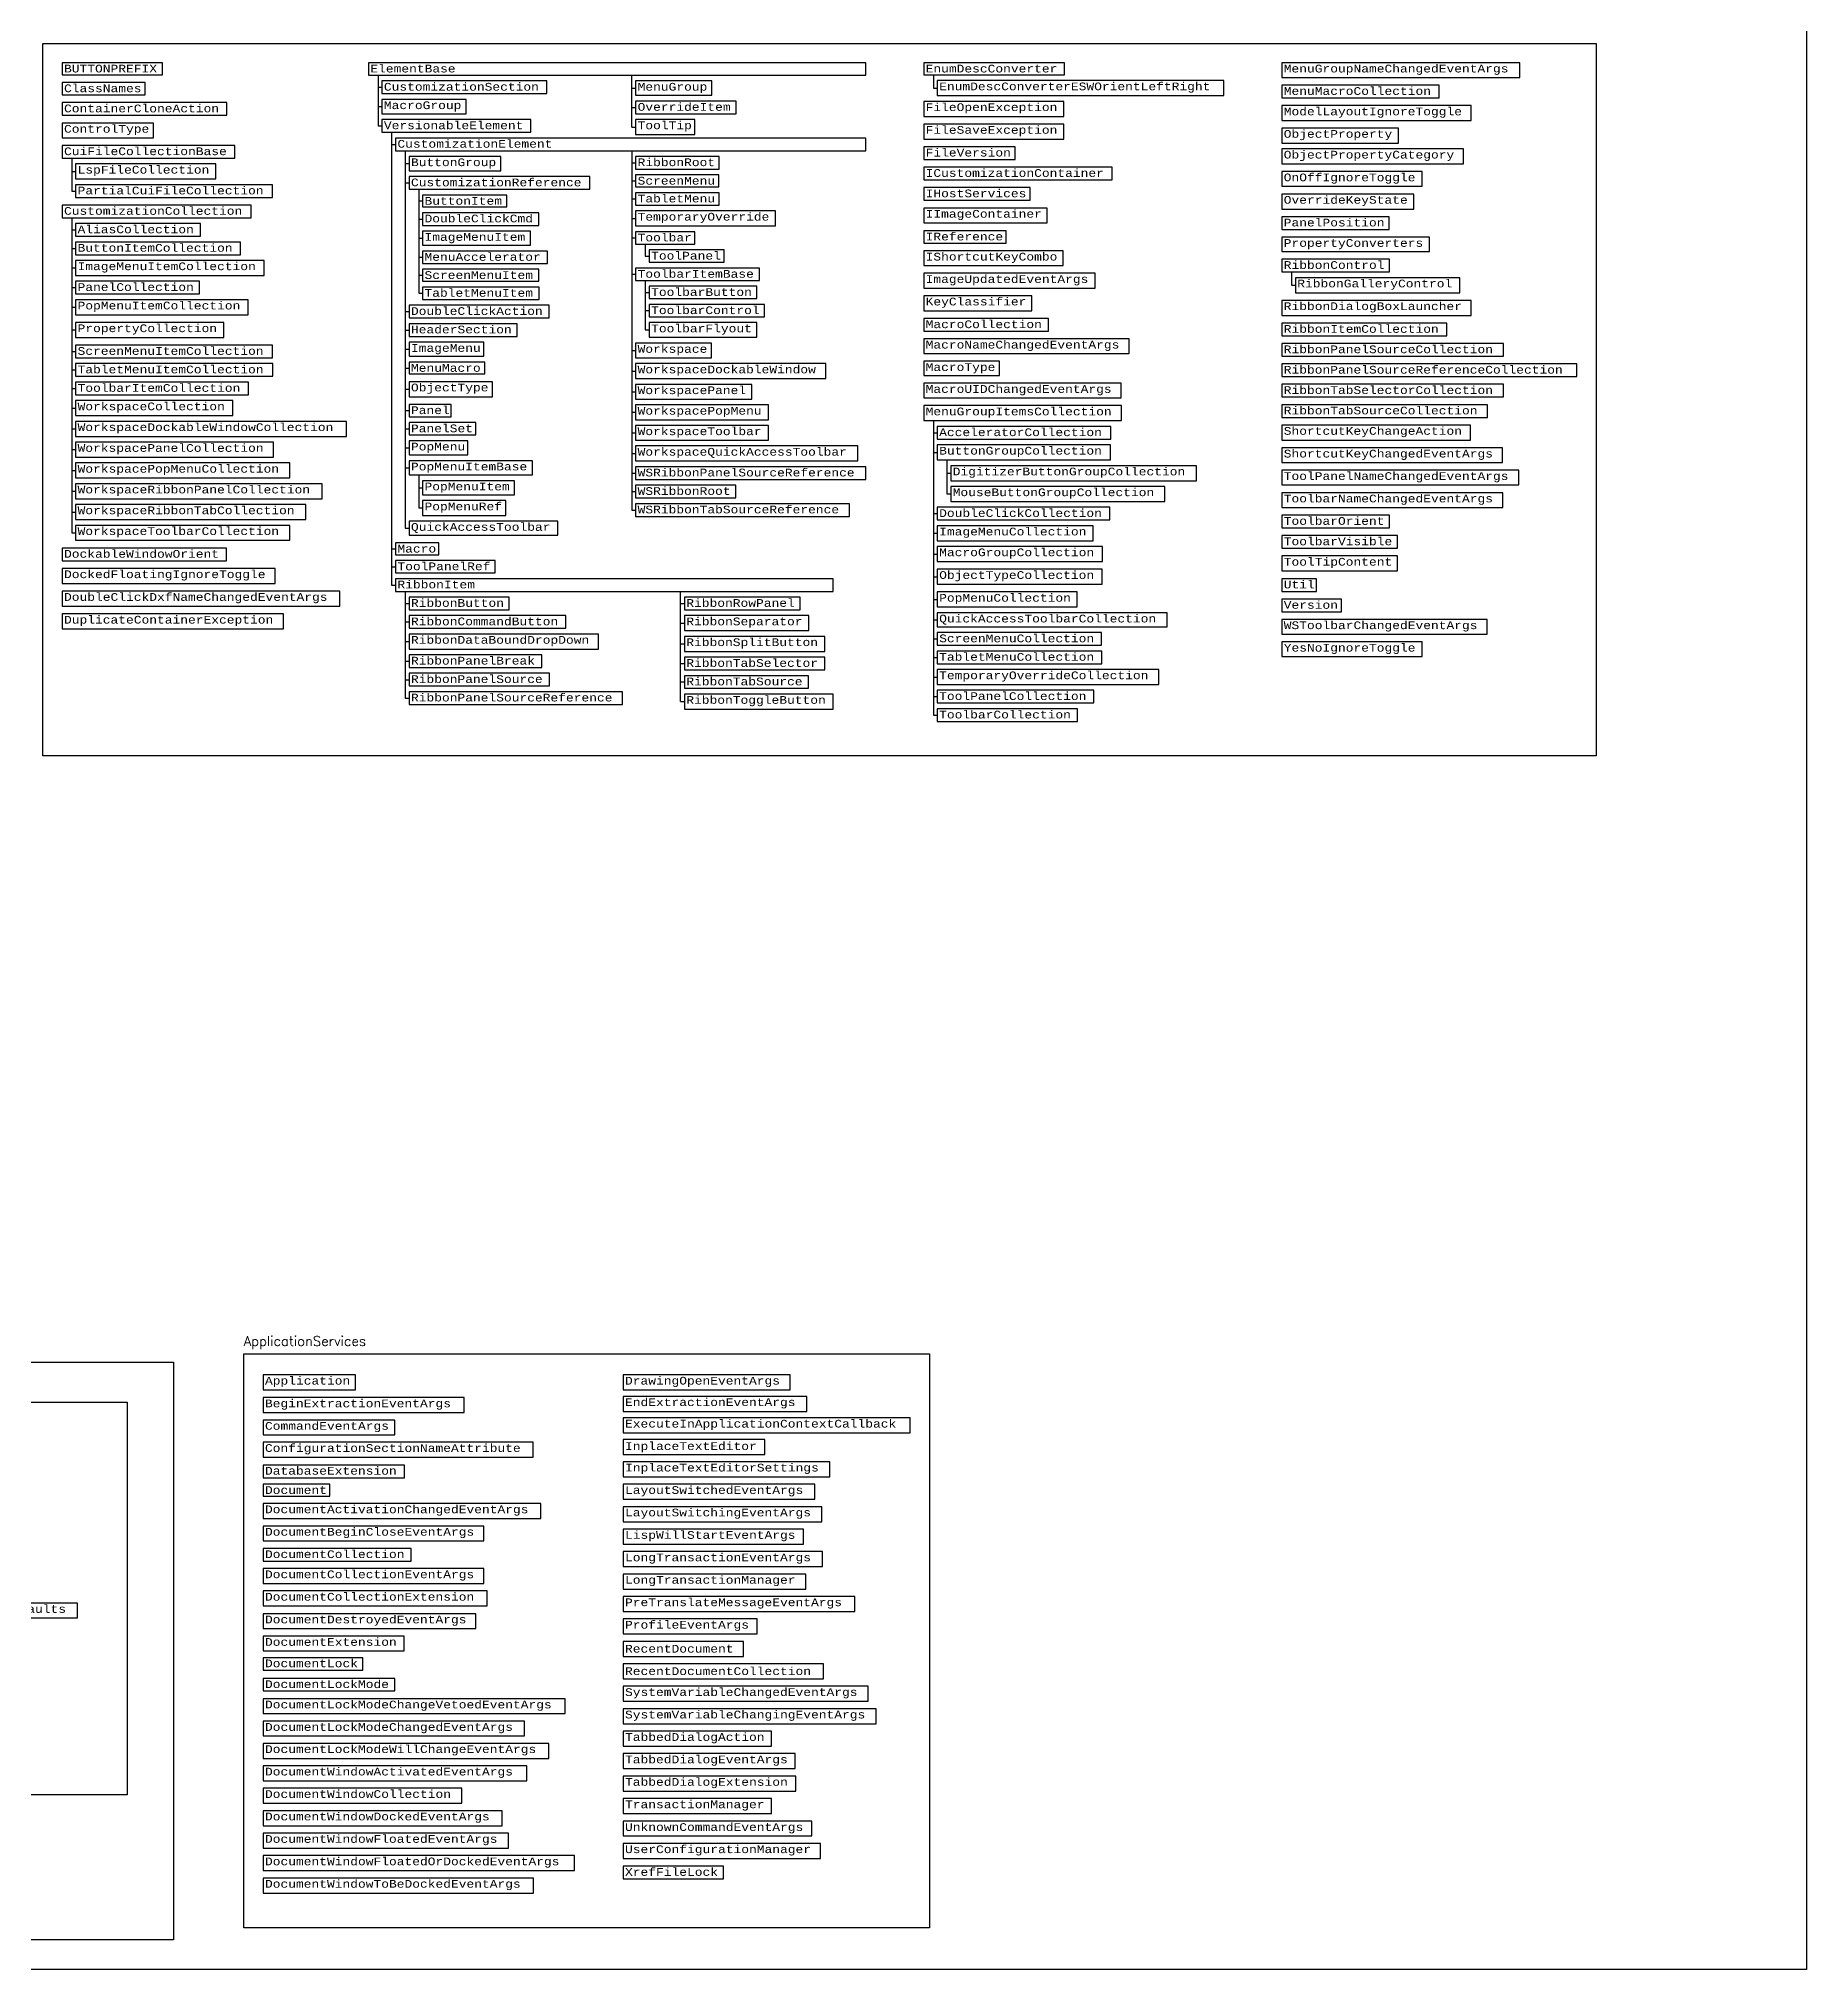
# Model space of a CAD drawing. Header units: inches. Extents: x 349 to 921, y -346 to 10.
# Drawn here: x 829.5 to 920.9, y -185.2 to -85.4 of the extents above; entities that cross this region are included whole.
import ezdxf

# ---------------------------------------------------------------- set-up
doc = ezdxf.new("R2010")
doc.units = ezdxf.units.IN
doc.header["$MEASUREMENT"] = 0
for name, color, linetype in [('Managed classes', 3, 'Continuous'), ('ObjectARX 2009 Managed classes', 7, 'Continuous'), ('ObjectARX 2010 Managed classes', 7, 'Continuous')]:
    doc.layers.add(name, color=color, linetype=linetype)
doc.styles.add('Categories', font='romanc.shx', dxfattribs={"height": 0.5})
doc.styles.add('PureManaged', font='cour.ttf', dxfattribs={"height": 0.4})
doc.styles.get("Standard").update_dxf_attribs({"font": 'cour.ttf'})

msp = doc.modelspace()

# ---------------------------------------------------------------- linework, layer by layer
for p, q in [((847.067, -87.263), (847.067, -89.887)), ((860.189, -89.947), (860.189, -87.263)), ((875.787, -87.244), (875.787, -87.931)), ((847.067, -87.891), (847.267, -87.891)), ((860.189, -87.934), (860.389, -87.934)), ((875.787, -87.931), (875.987, -87.931)), ((847.067, -88.889), (847.267, -88.889)), ((860.189, -88.932), (860.389, -88.932)), ((847.067, -89.887), (847.267, -89.887)), ((847.767, -90.214), (847.767, -113.633)), ((847.767, -90.841), (847.967, -90.841)), ((860.189, -89.947), (860.389, -89.947)), ((831.223, -91.554), (831.223, -93.257)), ((848.467, -91.169), (848.467, -110.692)), ((848.467, -91.839), (848.667, -91.839)), ((860.189, -91.169), (860.189, -109.754)), ((860.189, -91.796), (860.389, -91.796)), ((831.223, -92.242), (831.423, -92.242)), ((848.467, -92.837), (848.667, -92.837)), ((860.189, -92.734), (860.389, -92.734)), ((831.223, -93.257), (831.423, -93.257)), ((849.167, -93.165), (849.167, -98.544)), ((849.167, -93.77), (849.367, -93.77)), ((860.189, -93.664), (860.389, -93.664)), ((831.223, -94.639), (831.223, -110.933)), ((849.167, -94.703), (849.367, -94.703)), ((860.189, -94.672), (860.389, -94.672)), ((831.223, -95.266), (831.423, -95.266)), ((849.167, -95.697), (849.367, -95.697)), ((860.189, -95.68), (860.389, -95.68)), ((831.223, -96.221), (831.423, -96.221)), ((849.167, -96.683), (849.367, -96.683)), ((860.889, -96), (860.889, -96.62)), ((860.889, -96.62), (861.089, -96.62)), ((831.223, -97.236), (831.423, -97.236)), ((849.167, -97.613), (849.367, -97.613)), ((860.189, -97.56), (860.389, -97.56)), ((894.309, -97.438), (894.309, -98.125)), ((831.223, -98.251), (831.423, -98.251)), ((849.167, -98.544), (849.367, -98.544)), ((860.889, -97.881), (860.889, -100.442)), ((860.889, -98.501), (861.089, -98.501)), ((894.309, -98.125), (894.509, -98.125)), ((831.223, -99.266), (831.423, -99.266)), ((848.467, -99.491), (848.667, -99.491)), ((860.889, -99.441), (861.089, -99.441)), ((831.223, -100.442), (831.423, -100.442)), ((848.467, -100.446), (848.667, -100.446)), ((860.889, -100.442), (861.089, -100.442)), ((831.223, -101.557), (831.423, -101.557)), ((848.467, -101.439), (848.667, -101.439)), ((860.189, -101.503), (860.389, -101.503)), ((831.223, -102.511), (831.423, -102.511)), ((848.467, -102.411), (848.667, -102.411)), ((860.189, -102.571), (860.389, -102.571)), ((831.223, -103.466), (831.423, -103.466)), ((848.467, -103.504), (848.667, -103.504)), ((848.467, -103.504), (848.667, -103.504)), ((860.189, -103.639), (860.389, -103.639)), ((831.223, -104.481), (831.423, -104.481)), ((848.467, -104.612), (848.667, -104.612)), ((860.189, -104.7), (860.389, -104.7)), ((831.223, -105.557), (831.423, -105.557)), ((848.467, -105.552), (848.667, -105.552)), ((860.189, -105.761), (860.389, -105.761)), ((875.787, -105.131), (875.787, -120.36)), ((875.787, -105.758), (875.987, -105.758)), ((831.223, -106.632), (831.423, -106.632)), ((848.467, -106.538), (848.667, -106.538)), ((860.189, -106.83), (860.389, -106.83)), ((875.787, -106.773), (875.987, -106.773)), ((831.223, -107.707), (831.423, -107.707)), ((848.467, -107.57), (848.667, -107.57)), ((860.189, -107.845), (860.389, -107.845)), ((876.487, -107.161), (876.487, -108.924)), ((831.223, -108.783), (831.423, -108.783)), ((849.167, -107.936), (849.167, -109.649)), ((849.167, -108.602), (849.367, -108.602)), ((860.189, -108.799), (860.389, -108.799)), ((876.487, -107.849), (876.687, -107.849)), ((849.167, -109.649), (849.367, -109.649)), ((860.189, -109.754), (860.389, -109.754)), ((876.487, -108.924), (876.687, -108.924)), ((831.223, -109.858), (831.423, -109.858)), ((848.467, -110.692), (848.667, -110.692)), ((875.787, -109.939), (875.987, -109.939)), ((831.223, -110.933), (831.423, -110.933)), ((847.767, -111.76), (847.967, -111.76)), ((875.787, -110.954), (875.987, -110.954)), ((847.767, -112.686), (847.967, -112.686)), ((875.787, -112.03), (875.987, -112.03)), ((847.767, -113.633), (847.967, -113.633)), ((875.787, -113.205), (875.987, -113.205)), ((848.467, -113.961), (848.467, -119.482)), ((848.467, -114.588), (848.667, -114.588)), ((862.708, -119.663), (862.708, -113.961)), ((862.708, -114.588), (862.908, -114.588)), ((875.787, -114.38), (875.987, -114.38)), ((848.467, -115.543), (848.667, -115.543)), ((862.708, -115.603), (862.908, -115.603)), ((875.787, -115.431), (875.987, -115.431)), ((848.467, -116.558), (848.667, -116.558)), ((862.708, -116.679), (862.908, -116.679)), ((875.787, -116.421), (875.987, -116.421)), ((848.467, -117.573), (848.667, -117.573)), ((862.708, -117.694), (862.908, -117.694)), ((875.787, -117.375), (875.987, -117.375)), ((848.467, -118.528), (848.667, -118.528)), ((862.708, -118.648), (862.908, -118.648)), ((875.787, -118.39), (875.987, -118.39)), ((848.467, -119.482), (848.667, -119.482)), ((862.708, -119.663), (862.908, -119.663)), ((875.787, -119.405), (875.987, -119.405)), ((875.787, -120.36), (875.987, -120.36))]:
    msp.add_line(p, q)
for points in [[(636.228, 1.1), (920.942, 1.1), (920.942, -185.231), (636.229, -185.231)], [(829.723, -85.623), (910.065, -85.623), (910.065, -122.459), (829.723, -122.459)], [(830.723, -86.623), (830.723, -87.244), (835.909, -87.244), (835.909, -86.623)], [(846.567, -86.623), (846.567, -87.263), (872.287, -87.263), (872.287, -86.623)], [(875.287, -86.623), (875.287, -87.244), (882.561, -87.244), (882.561, -86.623)], [(893.809, -86.623), (893.809, -87.384), (906.115, -87.384), (906.115, -86.623)], [(830.723, -87.644), (830.723, -88.284), (835.011, -88.284), (835.011, -87.644)], [(847.267, -87.563), (847.267, -88.218), (855.787, -88.218), (855.787, -87.563)], [(860.389, -87.563), (860.389, -88.305), (864.322, -88.305), (864.322, -87.563)], [(875.987, -87.544), (875.987, -88.319), (890.813, -88.319), (890.813, -87.544)], [(893.809, -87.784), (893.809, -88.439), (901.944, -88.439), (901.944, -87.784)], [(830.723, -88.684), (830.723, -89.339), (839.243, -89.339), (839.243, -88.684)], [(847.267, -88.518), (847.267, -89.259), (851.62, -89.259), (851.62, -88.518)], [(860.389, -88.605), (860.389, -89.259), (865.591, -89.259), (865.591, -88.605)], [(875.287, -88.619), (875.287, -89.394), (882.535, -89.394), (882.535, -88.619)], [(893.809, -88.839), (893.809, -89.6), (903.611, -89.6), (903.611, -88.839)], [(830.723, -89.739), (830.723, -90.5), (835.448, -90.5), (835.448, -89.739)], [(847.267, -89.559), (847.267, -90.214), (854.975, -90.214), (854.975, -89.559)], [(860.389, -89.559), (860.389, -90.335), (863.441, -90.335), (863.441, -89.559)], [(875.287, -89.794), (875.287, -90.57), (882.535, -90.57), (882.535, -89.794)], [(847.967, -90.514), (847.967, -91.169), (872.287, -91.169), (872.287, -90.514)], [(893.809, -90), (893.809, -90.775), (899.838, -90.775), (899.838, -90)], [(830.723, -90.9), (830.723, -91.554), (839.649, -91.554), (839.649, -90.9)], [(831.423, -91.854), (831.423, -92.63), (838.682, -92.63), (838.682, -91.854)], [(848.667, -91.469), (848.667, -92.21), (853.419, -92.21), (853.419, -91.469)], [(860.389, -91.469), (860.389, -92.123), (864.711, -92.123), (864.711, -91.469)], [(875.287, -90.97), (875.287, -91.624), (880.014, -91.624), (880.014, -90.97)], [(893.809, -91.075), (893.809, -91.851), (903.199, -91.851), (903.199, -91.075)], [(848.667, -92.51), (848.667, -93.165), (858.014, -93.165), (858.014, -92.51)], [(860.389, -92.423), (860.389, -93.044), (864.688, -93.044), (864.688, -92.423)], [(875.287, -92.024), (875.287, -92.679), (885.033, -92.679), (885.033, -92.024)], [(893.809, -92.251), (893.809, -93.012), (901.062, -93.012), (901.062, -92.251)], [(831.423, -92.93), (831.423, -93.584), (841.606, -93.584), (841.606, -92.93)], [(849.367, -93.465), (849.367, -94.076), (853.734, -94.076), (853.734, -93.465)], [(860.389, -93.344), (860.389, -93.984), (864.702, -93.984), (864.702, -93.344)], [(875.287, -93.079), (875.287, -93.734), (880.8, -93.734), (880.8, -93.079)], [(893.809, -93.412), (893.809, -94.187), (900.642, -94.187), (900.642, -93.412)], [(830.723, -93.984), (830.723, -94.639), (840.503, -94.639), (840.503, -93.984)], [(849.367, -94.376), (849.367, -95.031), (855.384, -95.031), (855.384, -94.376)], [(860.389, -94.284), (860.389, -95.06), (867.629, -95.06), (867.629, -94.284)], [(875.287, -94.134), (875.287, -94.909), (881.672, -94.909), (881.672, -94.134)], [(893.809, -94.587), (893.809, -95.242), (899.37, -95.242), (899.37, -94.587)], [(831.423, -94.939), (831.423, -95.594), (837.88, -95.594), (837.88, -94.939)], [(849.367, -95.331), (849.367, -96.063), (854.946, -96.063), (854.946, -95.331)], [(860.389, -95.36), (860.389, -96), (863.442, -96), (863.442, -95.36)], [(875.287, -95.309), (875.287, -95.95), (879.556, -95.95), (879.556, -95.309)], [(893.809, -95.642), (893.809, -96.383), (901.44, -96.383), (901.44, -95.642)], [(831.423, -95.894), (831.423, -96.548), (839.957, -96.548), (839.957, -95.894)], [(831.423, -96.848), (831.423, -97.624), (841.169, -97.624), (841.169, -96.848)], [(849.367, -96.363), (849.367, -97.003), (855.822, -97.003), (855.822, -96.363)], [(861.089, -96.3), (861.089, -96.94), (864.958, -96.94), (864.958, -96.3)], [(875.287, -96.35), (875.287, -97.111), (882.502, -97.111), (882.502, -96.35)], [(893.809, -96.783), (893.809, -97.438), (899.378, -97.438), (899.378, -96.783)], [(849.367, -97.303), (849.367, -97.923), (855.382, -97.923), (855.382, -97.303)], [(860.389, -97.24), (860.389, -97.881), (866.789, -97.881), (866.789, -97.24)], [(875.287, -97.511), (875.287, -98.272), (884.162, -98.272), (884.162, -97.511)], [(894.509, -97.738), (894.509, -98.513), (903.019, -98.513), (903.019, -97.738)], [(831.423, -97.924), (831.423, -98.579), (837.824, -98.579), (837.824, -97.924)], [(849.367, -98.223), (849.367, -98.864), (855.396, -98.864), (855.396, -98.223)], [(861.089, -98.181), (861.089, -98.821), (866.662, -98.821), (866.662, -98.181)], [(875.287, -98.672), (875.287, -99.447), (880.879, -99.447), (880.879, -98.672)], [(831.423, -98.879), (831.423, -99.654), (840.345, -99.654), (840.345, -98.879)], [(848.667, -99.164), (848.667, -99.818), (855.916, -99.818), (855.916, -99.164)], [(861.089, -99.121), (861.089, -99.761), (867.059, -99.761), (867.059, -99.121)], [(875.287, -99.847), (875.287, -100.502), (881.741, -100.502), (881.741, -99.847)], [(893.809, -98.913), (893.809, -99.688), (903.603, -99.688), (903.603, -98.913)], [(831.423, -100.054), (831.423, -100.829), (839.085, -100.829), (839.085, -100.054)], [(848.667, -100.118), (848.667, -100.773), (854.253, -100.773), (854.253, -100.118)], [(861.089, -100.061), (861.089, -100.822), (866.652, -100.822), (866.652, -100.061)], [(893.809, -100.088), (893.809, -100.743), (902.342, -100.743), (902.342, -100.088)], [(831.423, -101.229), (831.423, -101.884), (841.604, -101.884), (841.604, -101.229)], [(848.667, -101.073), (848.667, -101.805), (852.531, -101.805), (852.531, -101.073)], [(860.389, -101.122), (860.389, -101.883), (864.304, -101.883), (864.304, -101.122)], [(875.287, -100.902), (875.287, -101.663), (885.912, -101.663), (885.912, -100.902)], [(893.809, -101.143), (893.809, -101.798), (905.283, -101.798), (905.283, -101.143)], [(831.423, -102.184), (831.423, -102.839), (841.618, -102.839), (841.618, -102.184)], [(848.667, -102.105), (848.667, -102.716), (852.591, -102.716), (852.591, -102.105)], [(860.389, -102.183), (860.389, -102.959), (870.221, -102.959), (870.221, -102.183)], [(875.287, -102.063), (875.287, -102.795), (879.206, -102.795), (879.206, -102.063)], [(893.809, -102.198), (893.809, -102.852), (909.065, -102.852), (909.065, -102.198)], [(831.423, -103.139), (831.423, -103.793), (840.358, -103.793), (840.358, -103.139)], [(848.667, -103.116), (848.667, -103.892), (852.979, -103.892), (852.979, -103.116)], [(860.389, -103.259), (860.389, -104.02), (866.395, -104.02), (866.395, -103.259)], [(875.287, -103.195), (875.287, -103.956), (885.492, -103.956), (885.492, -103.195)], [(893.809, -103.252), (893.809, -103.907), (905.283, -103.907), (905.283, -103.252)], [(831.423, -104.093), (831.423, -104.869), (839.554, -104.869), (839.554, -104.093)], [(848.667, -104.292), (848.667, -104.932), (850.844, -104.932), (850.844, -104.292)], [(860.389, -104.32), (860.389, -105.081), (867.259, -105.081), (867.259, -104.32)], [(875.287, -104.356), (875.287, -105.131), (885.523, -105.131), (885.523, -104.356)], [(893.809, -104.307), (893.809, -104.962), (904.443, -104.962), (904.443, -104.307)], [(831.423, -105.169), (831.423, -105.944), (845.436, -105.944), (845.436, -105.169)], [(848.667, -105.232), (848.667, -105.872), (852.118, -105.872), (852.118, -105.232)], [(860.389, -105.381), (860.389, -106.142), (867.26, -106.142), (867.26, -105.381)], [(875.987, -105.431), (875.987, -106.086), (884.964, -106.086), (884.964, -105.431)], [(893.809, -105.362), (893.809, -106.137), (903.569, -106.137), (903.569, -105.362)], [(831.423, -106.244), (831.423, -107.02), (841.654, -107.02), (841.654, -106.244)], [(848.667, -106.172), (848.667, -106.904), (851.708, -106.904), (851.708, -106.172)], [(860.389, -106.442), (860.389, -107.217), (871.882, -107.217), (871.882, -106.442)], [(875.987, -106.386), (875.987, -107.161), (884.941, -107.161), (884.941, -106.386)], [(893.809, -106.537), (893.809, -107.298), (905.219, -107.298), (905.219, -106.537)], [(831.423, -107.32), (831.423, -108.095), (842.495, -108.095), (842.495, -107.32)], [(848.667, -107.204), (848.667, -107.936), (855.055, -107.936), (855.055, -107.204)], [(860.389, -107.517), (860.389, -108.172), (872.287, -108.172), (872.287, -107.517)], [(876.687, -107.461), (876.687, -108.237), (889.398, -108.237), (889.398, -107.461)], [(893.809, -107.698), (893.809, -108.459), (906.074, -108.459), (906.074, -107.698)], [(831.423, -108.395), (831.423, -109.17), (844.175, -109.17), (844.175, -108.395)], [(849.367, -108.236), (849.367, -108.968), (854.123, -108.968), (854.123, -108.236)], [(860.389, -108.472), (860.389, -109.127), (865.568, -109.127), (865.568, -108.472)], [(876.687, -108.537), (876.687, -109.312), (887.763, -109.312), (887.763, -108.537)], [(831.423, -109.47), (831.423, -110.246), (843.335, -110.246), (843.335, -109.47)], [(849.367, -109.268), (849.367, -110.029), (853.668, -110.029), (853.668, -109.268)], [(860.389, -109.427), (860.389, -110.081), (871.447, -110.081), (871.447, -109.427)], [(875.987, -109.612), (875.987, -110.267), (884.916, -110.267), (884.916, -109.612)], [(893.809, -108.859), (893.809, -109.62), (905.234, -109.62), (905.234, -108.859)], [(831.423, -110.546), (831.423, -111.321), (842.495, -111.321), (842.495, -110.546)], [(848.667, -110.329), (848.667, -111.054), (856.355, -111.054), (856.355, -110.329)], [(875.987, -110.567), (875.987, -111.342), (884.052, -111.342), (884.052, -110.567)], [(893.809, -110.02), (893.809, -110.675), (899.372, -110.675), (899.372, -110.02)], [(830.723, -111.721), (830.723, -112.376), (839.223, -112.376), (839.223, -111.721)], [(847.967, -111.454), (847.967, -112.066), (850.21, -112.066), (850.21, -111.454)], [(875.987, -111.642), (875.987, -112.417), (884.542, -112.417), (884.542, -111.642)], [(893.809, -111.075), (893.809, -111.73), (899.788, -111.73), (899.788, -111.075)], [(830.723, -112.776), (830.723, -113.551), (841.74, -113.551), (841.74, -112.776)], [(847.967, -112.366), (847.967, -113.006), (853.121, -113.006), (853.121, -112.366)], [(875.987, -112.817), (875.987, -113.593), (884.515, -113.593), (884.515, -112.817)], [(893.809, -112.13), (893.809, -112.905), (899.792, -112.905), (899.792, -112.13)], [(847.967, -113.306), (847.967, -113.961), (870.6, -113.961), (870.6, -113.306)], [(893.809, -113.305), (893.809, -113.96), (895.598, -113.96), (895.598, -113.305)], [(830.723, -113.951), (830.723, -114.727), (845.084, -114.727), (845.084, -113.951)], [(848.667, -114.261), (848.667, -114.915), (853.839, -114.915), (853.839, -114.261)], [(862.908, -114.261), (862.908, -114.915), (868.897, -114.915), (868.897, -114.261)], [(875.987, -113.993), (875.987, -114.768), (883.228, -114.768), (883.228, -113.993)], [(893.809, -114.36), (893.809, -115.014), (896.904, -115.014), (896.904, -114.36)], [(830.723, -115.127), (830.723, -115.902), (842.174, -115.902), (842.174, -115.127)], [(848.667, -115.215), (848.667, -115.87), (856.78, -115.87), (856.78, -115.215)], [(862.908, -115.215), (862.908, -115.991), (869.341, -115.991), (869.341, -115.215)], [(875.987, -115.068), (875.987, -115.793), (887.876, -115.793), (887.876, -115.068)], [(893.809, -115.414), (893.809, -116.175), (904.43, -116.175), (904.43, -115.414)], [(848.667, -116.17), (848.667, -116.946), (858.461, -116.946), (858.461, -116.17)], [(862.908, -116.291), (862.908, -117.066), (870.18, -117.066), (870.18, -116.291)], [(875.987, -116.093), (875.987, -116.748), (884.487, -116.748), (884.487, -116.093)], [(893.809, -116.575), (893.809, -117.337), (901.064, -117.337), (901.064, -116.575)], [(848.667, -117.246), (848.667, -117.9), (855.54, -117.9), (855.54, -117.246)], [(862.908, -117.366), (862.908, -118.021), (870.181, -118.021), (870.181, -117.366)], [(875.987, -117.048), (875.987, -117.703), (884.501, -117.703), (884.501, -117.048)], [(848.667, -118.2), (848.667, -118.855), (855.926, -118.855), (855.926, -118.2)], [(862.908, -118.321), (862.908, -118.976), (869.326, -118.976), (869.326, -118.321)], [(875.987, -118.003), (875.987, -118.778), (887.442, -118.778), (887.442, -118.003)], [(848.667, -119.155), (848.667, -119.81), (859.708, -119.81), (859.708, -119.155)], [(862.908, -119.276), (862.908, -120.051), (870.6, -120.051), (870.6, -119.276)], [(875.987, -119.078), (875.987, -119.733), (884.081, -119.733), (884.081, -119.078)], [(875.987, -120.033), (875.987, -120.687), (883.241, -120.687), (883.241, -120.033)], [(840.116, -153.393), (875.594, -153.393), (875.594, -183.079), (840.116, -183.079)], [(786.64, -153.823), (836.49, -153.823), (836.49, -183.705), (786.64, -183.705)], [(841.116, -154.485), (841.116, -155.261), (845.892, -155.261), (845.892, -154.485)], [(859.737, -154.485), (859.737, -155.261), (868.385, -155.261), (868.385, -154.485)], [(841.116, -155.661), (841.116, -156.436), (851.524, -156.436), (851.524, -155.661)], [(859.738, -155.596), (859.738, -156.372), (869.234, -156.372), (869.234, -155.596)], [(819.404, -155.888), (834.084, -155.888), (834.084, -176.211), (819.404, -176.211)], [(859.738, -156.708), (859.738, -157.483), (874.594, -157.483), (874.594, -156.708)], [(841.116, -156.822), (841.116, -157.583), (847.925, -157.583), (847.925, -156.822)], [(841.116, -157.968), (841.116, -158.744), (855.085, -158.744), (855.085, -157.968)], [(859.739, -157.819), (859.739, -158.595), (867.072, -158.595), (867.072, -157.819)], [(841.116, -159.145), (841.116, -159.807), (848.424, -159.807), (848.424, -159.145)], [(859.741, -158.98), (859.741, -159.756), (870.433, -159.756), (870.433, -158.98)], [(841.116, -160.142), (841.116, -160.753), (844.574, -160.753), (844.574, -160.142)], [(859.739, -160.141), (859.739, -160.917), (869.655, -160.917), (869.655, -160.141)], [(841.116, -161.139), (841.116, -161.914), (855.477, -161.914), (855.477, -161.139)], [(859.738, -161.302), (859.738, -162.078), (870.012, -162.078), (870.012, -161.302)], [(841.116, -162.3), (841.116, -163.075), (852.536, -163.075), (852.536, -162.3)], [(859.739, -162.463), (859.739, -163.239), (869.069, -163.239), (869.069, -162.463)], [(841.116, -163.458), (841.116, -164.113), (848.785, -164.113), (848.785, -163.458)], [(859.739, -163.624), (859.739, -164.4), (870.06, -164.4), (870.06, -163.624)], [(841.116, -164.499), (841.116, -165.274), (852.536, -165.274), (852.536, -164.499)], [(841.116, -165.66), (841.116, -166.435), (852.705, -166.435), (852.705, -165.66)], [(859.739, -164.785), (859.739, -165.561), (869.185, -165.561), (869.185, -164.785)], [(820.404, -166.292), (820.404, -167.053), (831.519, -167.053), (831.519, -166.292)], [(859.739, -165.946), (859.739, -166.722), (871.727, -166.722), (871.727, -165.946)], [(841.116, -166.835), (841.116, -167.596), (852.116, -167.596), (852.116, -166.835)], [(859.739, -167.107), (859.739, -167.883), (866.669, -167.883), (866.669, -167.107)], [(841.116, -167.996), (841.116, -168.757), (848.413, -168.757), (848.413, -167.996)], [(859.739, -168.268), (859.739, -169.044), (865.961, -169.044), (865.961, -168.268)], [(841.116, -169.124), (841.116, -169.764), (846.285, -169.764), (846.285, -169.124)], [(859.739, -169.429), (859.739, -170.205), (870.096, -170.205), (870.096, -169.429)], [(841.116, -170.181), (841.116, -170.822), (847.931, -170.822), (847.931, -170.181)], [(859.739, -170.591), (859.739, -171.366), (872.41, -171.366), (872.41, -170.591)], [(841.116, -171.233), (841.116, -171.994), (856.738, -171.994), (856.738, -171.233)], [(859.739, -171.752), (859.739, -172.527), (872.831, -172.527), (872.831, -171.752)], [(841.116, -172.394), (841.116, -173.155), (854.637, -173.155), (854.637, -172.394)], [(841.116, -173.541), (841.116, -174.316), (855.898, -174.316), (855.898, -173.541)], [(859.739, -172.913), (859.739, -173.688), (867.413, -173.688), (867.413, -172.913)], [(841.116, -174.702), (841.116, -175.477), (854.765, -175.477), (854.765, -174.702)], [(859.739, -174.074), (859.739, -174.849), (868.643, -174.849), (868.643, -174.074)], [(859.739, -175.235), (859.739, -176.01), (868.674, -176.01), (868.674, -175.235)], [(841.116, -175.863), (841.116, -176.638), (851.399, -176.638), (851.399, -175.863)], [(859.739, -176.396), (859.739, -177.171), (867.414, -177.171), (867.414, -176.396)], [(841.116, -177.024), (841.116, -177.799), (853.492, -177.799), (853.492, -177.024)], [(859.739, -177.571), (859.739, -178.332), (869.504, -178.332), (869.504, -177.571)], [(841.116, -178.185), (841.116, -178.96), (853.81, -178.96), (853.81, -178.185)], [(859.739, -178.718), (859.739, -179.493), (869.956, -179.493), (869.956, -178.718)], [(841.116, -179.346), (841.116, -180.121), (857.226, -180.121), (857.226, -179.346)], [(841.116, -180.507), (841.116, -181.282), (855.109, -181.282), (855.109, -180.507)], [(859.739, -179.893), (859.739, -180.548), (864.934, -180.548), (864.934, -179.893)]]:
    msp.add_lwpolyline(points, close=True)

# ---------------------------------------------------------------- texts
at = {"color": 1, "insert": (840.116, -152.485), "char_height": 0.5, "width": 11.81998, "attachment_point": 1, "style": 'Categories'}
msp.add_mtext('ApplicationServices', dxfattribs=at)
at = {"layer": 'Managed classes', "char_height": 0.4, "attachment_point": 1, "style": 'PureManaged'}
for s, insert in [('{\\Fcourier new|c0;BUTTONPREFIX}', (830.823, -86.723)), ('{\\Fcourier new;ElementBase}', (846.667, -86.723)), ('{\\Fcourier new;EnumDescConverter}', (875.387, -86.723)), ('{\\Fcourier new;MenuGroupNameChangedEventArgs}', (893.909, -86.723)), ('{\\Fcourier new;ClassNames}', (830.823, -87.744)), ('{\\Fcourier new;CustomizationSection}', (847.367, -87.663)), ('{\\Fcourier new;MenuGroup}', (860.489, -87.663)), ('{\\Fcourier new;EnumDescConverterESWOrientLeftRight}', (876.087, -87.644)), ('{\\Fcourier new;MenuMacroCollection}', (893.909, -87.884)), ('{\\Fcourier new;ContainerCloneAction}', (830.823, -88.784)), ('{\\Fcourier new;MacroGroup}', (847.367, -88.618)), ('{\\Fcourier new;OverrideItem}', (860.489, -88.705)), ('{\\Fcourier new;FileOpenException}', (875.387, -88.719)), ('{\\Fcourier new;ControlType}', (830.823, -89.839)), ('{\\Fcourier new;VersionableElement}', (847.367, -89.659)), ('{\\Fcourier new;FileSaveException}', (875.387, -89.894)), ('{\\Fcourier new;ModelLayoutIgnoreToggle}', (893.909, -88.939)), ('{\\Fcourier new;CustomizationElement}', (848.067, -90.614)), ('{\\Fcourier new;CuiFileCollectionBase}', (830.823, -91)), ('{\\Fcourier new;ButtonGroup}', (848.767, -91.569)), ('{\\Fcourier new;FileVersion}', (875.387, -91.07)), ('{\\Fcourier new;LspFileCollection}', (831.523, -91.954)), ('{\\Fcourier new;CustomizationReference}', (848.767, -92.61)), ('{\\Fcourier new;ScreenMenu}', (860.489, -92.523)), ('{\\Fcourier new;ICustomizationContainer}', (875.387, -92.124)), ('{\\Fcourier new;OnOffIgnoreToggle}', (893.909, -92.351)), ('{\\Fcourier new;PartialCuiFileCollection}', (831.523, -93.03)), ('{\\Fcourier new;ButtonItem}', (849.467, -93.565)), ('{\\Fcourier new;TabletMenu}', (860.489, -93.444)), ('{\\Fcourier new;IHostServices}', (875.387, -93.179)), ('{\\Fcourier new;OverrideKeyState}', (893.909, -93.512)), ('{\\Fcourier new;CustomizationCollection}', (830.823, -94.084)), ('{\\Fcourier new;DoubleClickCmd}', (849.467, -94.476)), ('{\\Fcourier new;TemporaryOverride}', (860.489, -94.384)), ('{\\Fcourier new;IImageContainer}', (875.387, -94.234)), ('{\\Fcourier new;PanelPosition}', (893.909, -94.687)), ('{\\Fcourier new;AliasCollection}', (831.523, -95.039)), ('{\\Fcourier new;ImageMenuItem}', (849.467, -95.431)), ('{\\Fcourier new;Toolbar}', (860.489, -95.46)), ('{\\Fcourier new;IReference}', (875.387, -95.409)), ('{\\Fcourier new;PropertyConverters}', (893.909, -95.742)), ('{\\Fcourier new;ButtonItemCollection}', (831.523, -95.994)), ('{\\Fcourier new;MenuAccelerator}', (849.467, -96.463)), ('{\\Fcourier new;ToolPanel}', (861.189, -96.4)), ('{\\Fcourier new;IShortcutKeyCombo}', (875.387, -96.45)), ('{\\Fcourier new;ImageMenuItemCollection}', (831.523, -96.948)), ('{\\Fcourier new;ScreenMenuItem}', (849.467, -97.403)), ('{\\Fcourier new;ToolbarItemBase}', (860.489, -97.34)), ('{\\Fcourier new;ImageUpdatedEventArgs}', (875.387, -97.611)), ('{\\Fcourier new;PanelCollection}', (831.523, -98.024)), ('{\\Fcourier new;TabletMenuItem}', (849.467, -98.323)), ('{\\Fcourier new;ToolbarButton}', (861.189, -98.281)), ('{\\Fcourier new;KeyClassifier}', (875.387, -98.772)), ('{\\Fcourier new;PopMenuItemCollection}', (831.523, -98.979)), ('{\\Fcourier new;DoubleClickAction}', (848.767, -99.264)), ('{\\Fcourier new;ToolbarControl}', (861.189, -99.221)), ('{\\Fcourier new;HeaderSection}', (848.767, -100.218)), ('{\\Fcourier new;ToolbarFlyout}', (861.189, -100.161)), ('{\\Fcourier new;MacroCollection}', (875.387, -99.947)), ('{\\Fcourier new;ScreenMenuItemCollection}', (831.523, -101.329)), ('{\\Fcourier new;ImageMenu}', (848.767, -101.173)), ('{\\Fcourier new;Workspace}', (860.489, -101.222)), ('{\\Fcourier new;MacroNameChangedEventArgs}', (875.387, -101.002)), ('{\\Fcourier new;TabletMenuItemCollection}', (831.523, -102.284)), ('{\\Fcourier new;MenuMacro}', (848.767, -102.205)), ('{\\Fcourier new;WorkspaceDockableWindow}', (860.489, -102.283)), ('{\\Fcourier new;MacroType}', (875.387, -102.163)), ('{\\Fcourier new;ToolbarItemCollection}', (831.523, -103.239)), ('{\\Fcourier new;WorkspacePanel}', (860.489, -103.359)), ('{\\Fcourier new;MacroUIDChangedEventArgs}', (875.387, -103.295)), ('{\\Fcourier new;WorkspaceCollection}', (831.523, -104.193)), ('{\\Fcourier new;Panel}', (848.767, -104.392)), ('{\\Fcourier new;WorkspacePopMenu}', (860.489, -104.42)), ('{\\Fcourier new;MenuGroupItemsCollection}', (875.387, -104.456)), ('{\\Fcourier new;WorkspaceDockableWindowCollection}', (831.523, -105.269)), ('{\\Fcourier new;PanelSet}', (848.767, -105.332)), ('{\\Fcourier new;WorkspaceToolbar}', (860.489, -105.481)), ('{\\Fcourier new;AcceleratorCollection}', (876.087, -105.531)), ('{\\Fcourier new;ShortcutKeyChangeAction}', (893.909, -105.462)), ('{\\Fcourier new;WorkspacePanelCollection}', (831.523, -106.344)), ('{\\Fcourier new;PopMenu}', (848.767, -106.272)), ('{\\Fcourier new;ButtonGroupCollection}', (876.087, -106.486)), ('{\\Fcourier new;ShortcutKeyChangedEventArgs}', (893.909, -106.637)), ('{\\Fcourier new;WorkspacePopMenuCollection}', (831.523, -107.42)), ('{\\Fcourier new;PopMenuItemBase}', (848.767, -107.304)), ('{\\Fcourier new;DigitizerButtonGroupCollection}', (876.787, -107.561)), ('{\\Fcourier new;ToolPanelNameChangedEventArgs}', (893.909, -107.798)), ('{\\Fcourier new;PopMenuItem}', (849.467, -108.336)), ('{\\Fcourier new;MouseButtonGroupCollection}', (876.787, -108.637)), ('{\\Fcourier new;PopMenuRef}', (849.467, -109.368)), ('{\\Fcourier new;DoubleClickCollection}', (876.087, -109.712)), ('{\\Fcourier new;ToolbarNameChangedEventArgs}', (893.909, -108.959)), ('{\\Fcourier new;WorkspaceToolbarCollection}', (831.523, -110.646)), ('{\\Fcourier new;ImageMenuCollection}', (876.087, -110.667)), ('{\\Fcourier new;ToolbarOrient}', (893.909, -110.12)), ('{\\Fcourier new;DockableWindowOrient}', (830.823, -111.821)), ('{\\Fcourier new;Macro}', (848.067, -111.554)), ('{\\Fcourier new;MacroGroupCollection}', (876.087, -111.742)), ('{\\Fcourier new;ToolbarVisible}', (893.909, -111.175)), ('{\\Fcourier new;DockedFloatingIgnoreToggle}', (830.823, -112.876)), ('{\\Fcourier new;ToolPanelRef}', (848.067, -112.466)), ('{\\Fcourier new;Util}', (893.909, -113.405)), ('{\\Fcourier new;DoubleClickDxfNameChangedEventArgs}', (830.823, -114.051)), ('{\\Fcourier new;PopMenuCollection}', (876.087, -114.093)), ('{\\Fcourier new;Version}', (893.909, -114.46)), ('{\\Fcourier new;DuplicateContainerException}', (830.823, -115.227)), ('{\\Fcourier new;WSToolbarChangedEventArgs}', (893.909, -115.514)), ('{\\Fcourier new;ScreenMenuCollection}', (876.087, -116.193)), ('{\\Fcourier new;YesNoIgnoreToggle}', (893.909, -116.675)), ('{\\Fcourier new;TabletMenuCollection}', (876.087, -117.148)), ('{\\Fcourier new;TemporaryOverrideCollection}', (876.087, -118.103)), ('{\\Fcourier new;ToolPanelCollection}', (876.087, -119.178)), ('{\\Fcourier new;ToolbarCollection}', (876.087, -120.133)), ('{\\Fcourier new;Application}', (841.216, -154.585)), ('BeginExtractionEventArgs', (841.216, -155.761)), ('{\\Fcourier new|c0;EndExtractionEventArgs}', (859.838, -155.696)), ('{\\Fcourier new;ExecuteInApplicationContextCallback}', (859.839, -156.808)), ('{\\Fcourier new;CommandEventArgs}', (841.216, -156.922)), ('{\\Fcourier new;ConfigurationSectionNameAttribute}', (841.216, -158.068)), ('{\\Fcourier new|c0;DatabaseExtension}', (841.216, -159.245)), ('{\\Fcourier new;Document}', (841.216, -160.242)), ('{\\Fcourier new;DocumentActivationChangedEventArgs}', (841.216, -161.239)), ('{\\Fcourier new;DocumentBeginCloseEventArgs}', (841.216, -162.4)), ('{\\Fcourier new;LispWillStartEventArgs}', (859.839, -162.563)), ('{\\Fcourier new;DocumentCollection}', (841.216, -163.558)), ('{\\Fcourier new;DocumentCollectionEventArgs}', (841.216, -164.599)), ('{\\Fcourier new;DocumentDestroyedEventArgs}', (841.216, -166.935)), ('{\\Fcourier new|c0;DocumentExtension}', (841.216, -168.096)), ('{\\Fcourier new;DocumentLock}', (841.216, -169.204)), ('{\\Fcourier new;DocumentLockMode}', (841.216, -170.281)), ('{\\Fcourier new;SystemVariableChangedEventArgs}', (859.839, -170.691)), ('{\\Fcourier new;DocumentLockModeChangeVetoedEventArgs}', (841.216, -171.333)), ('{\\Fcourier new;DocumentLockModeChangedEventArgs}', (841.216, -172.494)), ('{\\Fcourier new;SystemVariableChangingEventArgs}', (859.839, -171.852)), ('{\\Fcourier new|c0;DocumentLockModeWillChangeEventArgs}', (841.216, -173.641)), ('{\\Fcourier new;TabbedDialogAction}', (859.839, -173.013)), ('{\\Fcourier new;TabbedDialogEventArgs}', (859.839, -174.174)), ('{\\Fcourier new|c0;DocumentWindowActivatedEventArgs}', (841.216, -174.802)), ('{\\Fcourier new;TabbedDialogExtension}', (859.839, -175.335)), ('{\\Fcourier new;TransactionManager}', (859.839, -176.496)), ('{\\Fcourier new;UnknownCommandEventArgs}', (859.839, -177.671)), ('{\\Fcourier new;UserConfigurationManager}', (859.839, -178.818))]:
    msp.add_mtext(s, dxfattribs=dict(at, insert=insert))
at = {"layer": 'Managed classes', "color": 6, "char_height": 0.4, "attachment_point": 1, "style": 'PureManaged'}
for s, insert in [('{\\Fcourier new|c0;DrawingOpenEventArgs}', (859.837, -154.585)), ('{\\Fcourier new|c0;InplaceTextEditor}', (859.839, -157.969)), ('{\\Fcourier new|c0;InplaceTextEditorSettings}', (859.841, -159.08)), ('{\\Fcourier new|c0;LayoutSwitchedEventArgs}', (859.839, -160.241)), ('{\\Fcourier new|c0;LayoutSwitchingEventArgs}', (859.838, -161.402)), ('{\\Fcourier new|c0;LongTransactionEventArgs}', (859.839, -163.724)), ('{\\Fcourier new|c0;DocumentCollectionExtension}', (841.216, -165.76)), ('{\\Fcourier new|c0;LongTransactionManager}', (859.839, -164.885)), ('{\\Fcourier new|c0;PreTranslateMessageEventArgs}', (859.839, -166.046)), ('{\\Fcourier new|c0;ProfileEventArgs}', (859.839, -167.207)), ('{\\Fcourier new|c0;RecentDocument}', (859.839, -168.447)), ('{\\Fcourier new|c0;RecentDocumentCollection}', (859.839, -169.608)), ('{\\Fcourier new|c0;DocumentWindowCollection}', (841.216, -175.963)), ('{\\Fcourier new|c0;DocumentWindowDockedEventArgs}', (841.216, -177.124)), ('{\\Fcourier new|c0;DocumentWindowFloatedEventArgs}', (841.216, -178.285)), ('{\\Fcourier new|c0;DocumentWindowFloatedOrDockedEventArgs}', (841.216, -179.446)), ('{\\Fcourier new|c0;DocumentWindowToBeDockedEventArgs}', (841.216, -180.607))]:
    msp.add_mtext(s, dxfattribs=dict(at, insert=insert))
at = {"layer": 'ObjectARX 2009 Managed classes', "color": 3, "char_height": 0.4, "attachment_point": 1}
for s, insert in [('{\\Fcourier new;ToolTip}', (860.489, -89.659)), ('{\\Fcourier new;ObjectProperty}', (893.909, -90.1)), ('{\\Fcourier new;ObjectPropertyCategory}', (893.909, -91.175)), ('{\\Fcourier new;PropertyCollection}', (831.523, -100.154)), ('{\\Fcourier new;ObjectType}', (848.767, -103.216)), ('{\\Fcourier new;ToolTipContent}', (893.909, -112.23)), ('{\\Fcourier new;ObjectTypeCollection}', (876.087, -112.917)), ('{\\Fcourier new|c0;InPlaceEditorThemeDefaults}', (820.504, -166.392)), ('{\\Fcourier new;XrefFileLock}', (859.839, -179.993))]:
    msp.add_mtext(s, dxfattribs=dict(at, insert=insert))
at = {"layer": 'ObjectARX 2010 Managed classes', "color": 3, "char_height": 0.4, "attachment_point": 1}
for s, insert in [('{\\Fcourier new;RibbonRoot}', (860.489, -91.569)), ('{\\Fcourier new;RibbonControl}', (893.909, -96.883)), ('{\\Fcourier new;RibbonGalleryControl}', (894.609, -97.838)), ('{\\Fcourier new;RibbonDialogBoxLauncher}', (893.909, -99.013)), ('{\\Fcourier new;RibbonItemCollection}', (893.909, -100.188)), ('{\\Fcourier new;RibbonPanelSourceCollection}', (893.909, -101.243)), ('{\\Fcourier new;RibbonPanelSourceReferenceCollection}', (893.909, -102.298)), ('{\\Fcourier new;RibbonTabSelectorCollection}', (893.909, -103.352)), ('{\\Fcourier new;RibbonTabSourceCollection}', (893.909, -104.407)), ('{\\Fcourier new;WorkspaceQuickAccessToolbar}', (860.489, -106.542)), ('{\\Fcourier new;WSRibbonPanelSourceReference}', (860.489, -107.617)), ('{\\Fcourier new;WorkspaceRibbonPanelCollection}', (831.523, -108.495)), ('{\\Fcourier new;WSRibbonRoot}', (860.489, -108.572)), ('{\\Fcourier new;WorkspaceRibbonTabCollection}', (831.523, -109.57)), ('{\\Fcourier new;WSRibbonTabSourceReference}', (860.489, -109.527)), ('{\\Fcourier new;QuickAccessToolbar}', (848.767, -110.429)), ('{\\Fcourier new;RibbonItem}', (848.067, -113.406)), ('{\\Fcourier new;RibbonButton}', (848.767, -114.361)), ('{\\Fcourier new;RibbonRowPanel}', (863.008, -114.361)), ('{\\Fcourier new;RibbonCommandButton}', (848.767, -115.315)), ('{\\Fcourier new;RibbonSeparator}', (863.008, -115.315)), ('{\\Fcourier new;QuickAccessToolbarCollection}', (876.087, -115.168)), ('{\\Fcourier new;RibbonDataBoundDropDown}', (848.767, -116.27)), ('{\\Fcourier new;RibbonSplitButton}', (863.008, -116.391)), ('{\\Fcourier new;RibbonPanelBreak}', (848.767, -117.346)), ('{\\Fcourier new;RibbonTabSelector}', (863.008, -117.466)), ('{\\Fcourier new;RibbonPanelSource}', (848.767, -118.3)), ('{\\Fcourier new;RibbonTabSource}', (863.008, -118.421)), ('{\\Fcourier new;RibbonPanelSourceReference}', (848.767, -119.255)), ('{\\Fcourier new;RibbonToggleButton}', (863.008, -119.376))]:
    msp.add_mtext(s, dxfattribs=dict(at, insert=insert))

doc.saveas('drawing.dxf')
